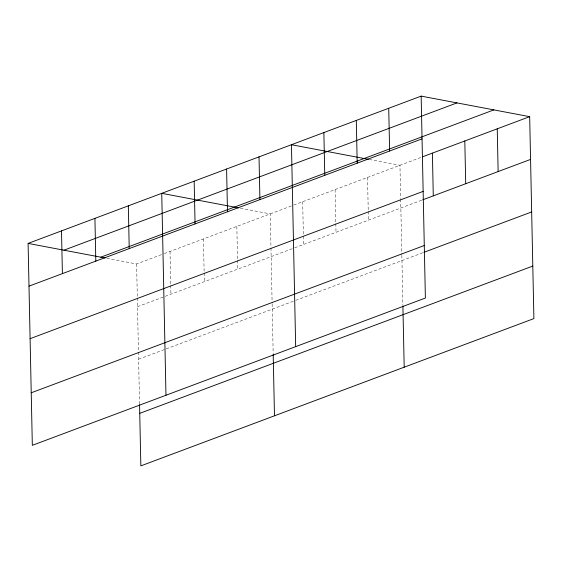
<?xml version="1.0" encoding="UTF-8"?>
<svg xmlns="http://www.w3.org/2000/svg" width="562" height="562" viewBox="0 0 562 562"><rect width="100%" height="100%" fill="white"/><g stroke="black" fill="none" stroke-linecap="round" stroke-linejoin="round"><path stroke-width="0.42" stroke-dasharray="2.81 2.11" d="M106.773 258.309L136.615 263.964L163.5 253.883M164.315 253.581L292.95 205.376M293.764 205.074L421.851 157.079M137.507 306.704L164.399 296.631M165.214 296.322L293.849 248.123M294.657 247.814L421.936 200.121M138.61 359.23L294.945 300.649M295.76 300.347L423.031 252.654M369.269 159.468L399.961 165.277L400.657 198.428M240.41 208.228L270.252 213.883L270.947 247.034M400.671 199.299L401.83 254.424M401.844 255.296L402.891 305.068M367.534 177.43L368.229 210.574M368.243 211.453L368.426 220.171M335.107 189.584L335.802 222.728M335.816 223.599L335.999 232.324M302.679 201.73L303.571 244.477M270.961 247.905L272.12 303.023M272.134 303.901L273.181 353.674M236.841 226.402L237.536 259.553M237.557 260.424L237.74 269.149M203.43 238.92L204.125 272.071M204.147 272.942L204.329 281.667M170.019 251.439L170.715 284.59M170.736 285.461L170.918 294.186M136.615 263.964L137.304 297.108M137.325 297.979L139.538 403.748"/><path stroke-width="0.84" d="M421.156 96.116L425.385 298.036L32.329 445.329L28.1 243.409L421.156 96.116L529.671 116.671L533.9 318.591L140.844 465.884L139.559 404.626M63.906 250.188L456.969 102.902M100.802 257.178L493.865 109.892M28.992 286.149L422.055 138.863M422.659 156.77L529.671 116.671M30.095 338.675L423.151 191.389M422.743 199.819L530.563 159.418M31.226 392.796L424.289 245.51M423.846 252.345L531.666 211.944M139.741 413.351L532.797 266.065M368.412 159.306L291.446 144.722L295.675 346.642M238.702 207.905L161.737 193.328L165.973 395.248M28.1 243.409L105.066 257.986M497.244 128.824L498.136 171.565M464.816 140.978L465.708 183.718M432.389 153.124L433.281 195.871M402.905 305.939L404.19 367.197M388.728 108.269L389.628 151.016M356.301 120.423L357.2 163.163M323.874 132.576L324.773 175.316M273.195 354.545L274.481 415.803M259.019 156.875L259.918 199.615M226.591 169.029L227.491 211.769M194.164 181.182L195.063 223.922M128.333 205.847L129.225 248.594M94.922 218.372L95.814 261.112M61.511 230.891L62.403 273.631"/></g></svg>
